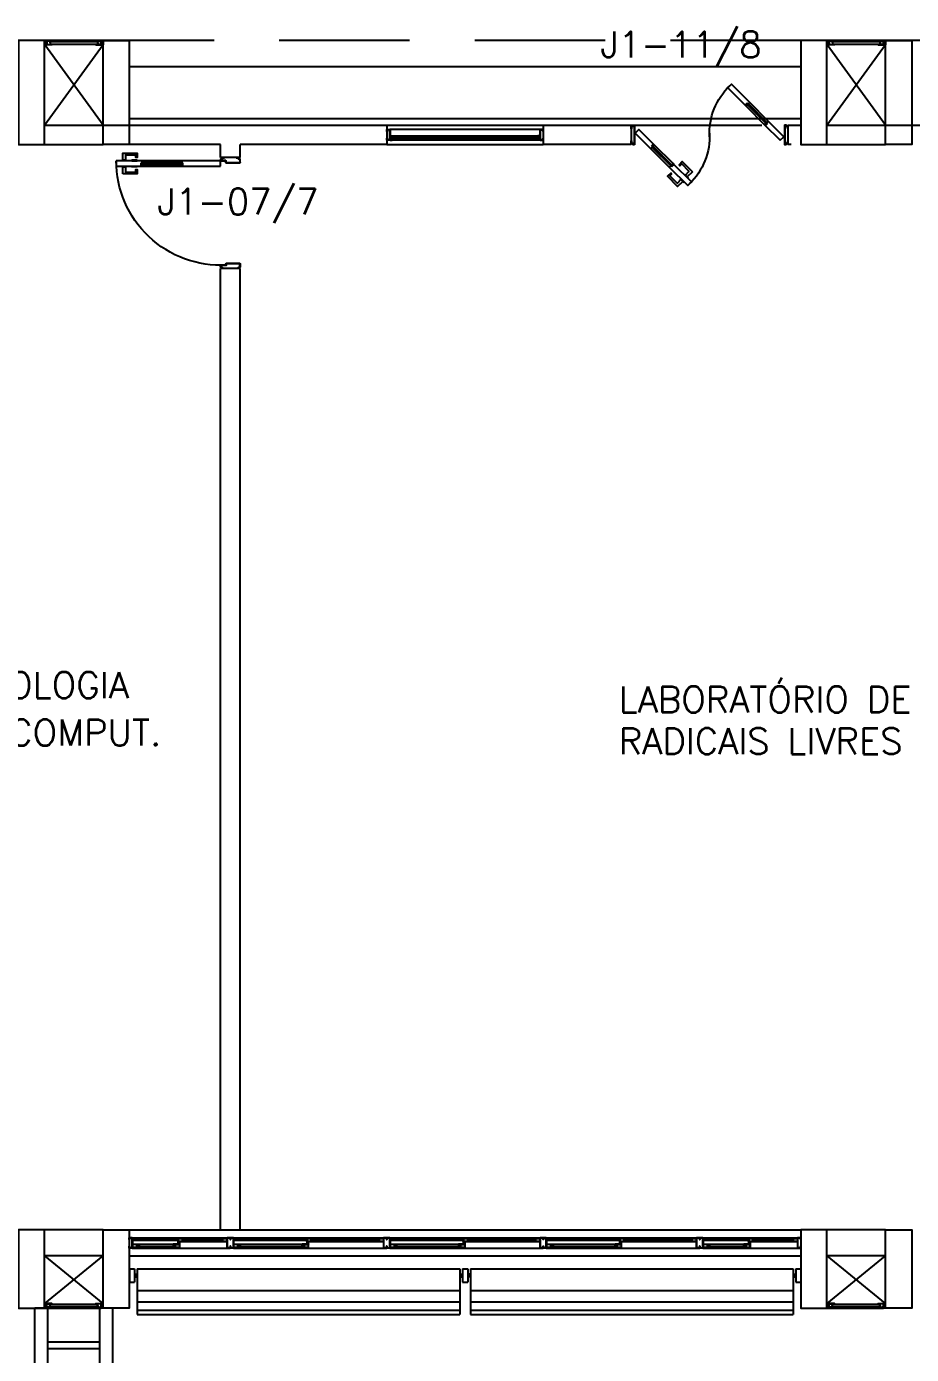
# Model space of a CAD drawing. Header units: millimetres. Extents: x 1887 to 2405, y 1100 to 1335.
# Drawn here: x 2069.62 to 2076.41, y 1254.64 to 1264.83 of the extents above; entities that cross this region are included whole.
import ezdxf

# ---------------------------------------------------------------- set-up
doc = ezdxf.new("R2010")
doc.units = ezdxf.units.MM
doc.linetypes.add('HIDDEN', pattern=[0.375, 0.25, -0.125])
for name, color, linetype in [('AR-ALV', 2, 'Continuous'), ('AR-BRISES', 1, 'Continuous'), ('AR-ESQ', 1, 'Continuous'), ('AR-ESTC', 3, 'Continuous'), ('AR-PEITORIL', 1, 'Continuous'), ('AR-PERGOLAPROJ', 1, 'HIDDEN'), ('AR-PISO', 1, 'Continuous'), ('AR-PORTA', 1, 'Continuous'), ('AR-SHAFT', 1, 'Continuous'), ('BR-LINHAS', 1, 'Continuous'), ('BR-MONTANTE', 242, 'Continuous'), ('BR-PAINEL', 1, 'Continuous'), ('BR-SUPORTE', 1, 'Continuous'), ('DT-ESQ-BAGUETE-C', 2, 'Continuous'), ('DT-ESQ-BAGUETE-V', 1, 'Continuous'), ('DT-ESQ-CHAPA DOBRADA-V', 1, 'Continuous'), ('DT-ESQ-MARCO-V', 1, 'Continuous'), ('DT-ESQ-PERFIL CADEIRA-C', 2, 'Continuous'), ('DT-ESQ-PERFIL CADEIRA-V', 1, 'Continuous'), ('DT-ESQ-PERFIL U SIMPLES-C', 2, 'Continuous'), ('DT-ESQ-PERFIL U-C', 2, 'Continuous'), ('DT-ESQ-PERFIL U-V', 1, 'Continuous'), ('DT-ESQ-VENEZIANA-C', 2, 'Continuous'), ('DT-ESQ-VENEZIANA-V', 2, 'Continuous'), ('DT-ESQ-VIDRO-C', 2, 'Continuous'), ('ENDEREÇO', 2, 'Continuous'), ('insercao', 4, 'Continuous'), ('maçaneta', 1, 'Continuous'), ('mov', 1, 'Continuous'), ('PM-PERFIL U-C', 2, 'Continuous'), ('PM-VIDRO', 1, 'Continuous'), ('pm1', 2, 'Continuous'), ('pm2', 2, 'Continuous'), ('TEXTO', 2, 'Continuous')]:
    doc.layers.add(name, color=color, linetype=linetype)
doc.styles.add('UNB-100', font='simplex.shx', dxfattribs={"height": 0.2})
doc.styles.add('UNB1-100', font='simplex.shx', dxfattribs={"height": 0.2})

# ---------------------------------------------------------------- blocks, each defined once
blk = doc.blocks.new('DET-GS-COBERTURA')
at = {"layer": 'AR-PISO', "linetype": 'Continuous'}
for p, q in [((210.868, -516.358), (210.868, -512.989)), ((211.468, -512.989), (210.868, -512.989)), ((210.968, -516.358), (210.968, -512.989)), ((211.368, -516.358), (211.368, -512.989)), ((211.468, -516.358), (211.468, -512.989)), ((210.968, -513.248), (211.368, -513.248)), ((210.968, -513.298), (211.368, -513.298))]:
    blk.add_line(p, q, dxfattribs=at)
blk = doc.blocks.new('EF40-P')
at = {"layer": 'DT-ESQ-BAGUETE-C', "color": 2, "ltscale": 0.1}
for points in [[(0.422, -0.08), (0.409, -0.08), (0.409, -0.079), (0.422, -0.079, 0.414214), (0.422, -0.078), (0.422, -0.067, 0.414214), (0.422, -0.067), (0.409, -0.067), (0.409, -0.065), (0.422, -0.065, -0.414214), (0.424, -0.067), (0.424, -0.079, -0.414214)], [(0.702, -0.08), (0.715, -0.08), (0.715, -0.079), (0.702, -0.079, -0.414214), (0.702, -0.078), (0.702, -0.067, -0.414214), (0.702, -0.067), (0.715, -0.067), (0.715, -0.065), (0.702, -0.065, 0.414214), (0.7, -0.067), (0.7, -0.079, 0.414214)], [(1.41, -0.08), (1.396, -0.08), (1.396, -0.079), (1.409, -0.079, 0.414214), (1.41, -0.078), (1.41, -0.067, 0.414214), (1.409, -0.067), (1.396, -0.067), (1.396, -0.065), (1.41, -0.065, -0.414214), (1.411, -0.067), (1.411, -0.079, -0.414214)], [(1.901, -0.08), (1.915, -0.08), (1.915, -0.079), (1.902, -0.079, -0.414214), (1.901, -0.078), (1.901, -0.067, -0.414214), (1.902, -0.067), (1.915, -0.067), (1.915, -0.065), (1.901, -0.065, 0.414214), (1.9, -0.067), (1.9, -0.079, 0.414214)], [(2.61, -0.08), (2.596, -0.08), (2.596, -0.079), (2.609, -0.079, 0.414214), (2.61, -0.078), (2.61, -0.067, 0.414214), (2.609, -0.067), (2.596, -0.067), (2.596, -0.065), (2.61, -0.065, -0.414214), (2.611, -0.067), (2.611, -0.079, -0.414214)], [(3.101, -0.08), (3.115, -0.08), (3.115, -0.079), (3.102, -0.079, -0.414214), (3.101, -0.078), (3.101, -0.067, -0.414214), (3.102, -0.067), (3.115, -0.067), (3.115, -0.065), (3.101, -0.065, 0.414214), (3.1, -0.067), (3.1, -0.079, 0.414214)], [(3.81, -0.08), (3.796, -0.08), (3.796, -0.079), (3.809, -0.079, 0.414214), (3.81, -0.078), (3.81, -0.067, 0.414214), (3.809, -0.067), (3.796, -0.067), (3.796, -0.065), (3.81, -0.065, -0.414214), (3.811, -0.067), (3.811, -0.079, -0.414214)], [(4.301, -0.08), (4.315, -0.08), (4.315, -0.079), (4.302, -0.079, -0.414214), (4.301, -0.078), (4.301, -0.067, -0.414214), (4.302, -0.067), (4.315, -0.067), (4.315, -0.065), (4.301, -0.065, 0.414214), (4.3, -0.067), (4.3, -0.079, 0.414214)], [(4.797, -0.08), (4.784, -0.08), (4.784, -0.079), (4.797, -0.079, 0.414214), (4.797, -0.078), (4.797, -0.067, 0.414214), (4.797, -0.067), (4.784, -0.067), (4.784, -0.065), (4.797, -0.065, -0.414214), (4.799, -0.067), (4.799, -0.079, -0.414214)], [(5.076, -0.08), (5.09, -0.08), (5.09, -0.079), (5.077, -0.079, -0.414214), (5.076, -0.078), (5.076, -0.067, -0.414214), (5.077, -0.067), (5.09, -0.067), (5.09, -0.065), (5.076, -0.065, 0.414214), (5.075, -0.067), (5.075, -0.079, 0.414214)], [(0.073, -0.125), (0.06, -0.125), (0.06, -0.124), (0.073, -0.124, 0.414214), (0.073, -0.123), (0.073, -0.112, 0.414214), (0.073, -0.112), (0.06, -0.112), (0.06, -0.11), (0.073, -0.11, -0.414214), (0.075, -0.112), (0.075, -0.124, -0.414214)], [(0.339, -0.125), (0.352, -0.125), (0.352, -0.124), (0.34, -0.124, -0.414214), (0.339, -0.123), (0.339, -0.112, -0.414214), (0.34, -0.112), (0.352, -0.112), (0.352, -0.11), (0.339, -0.11, 0.414214), (0.337, -0.112), (0.337, -0.124, 0.414214)], [(0.848, -0.125), (0.835, -0.125), (0.835, -0.124), (0.848, -0.124, 0.414214), (0.848, -0.123), (0.848, -0.112, 0.414214), (0.848, -0.112), (0.835, -0.112), (0.835, -0.11), (0.848, -0.11, -0.414214), (0.85, -0.112), (0.85, -0.124, -0.414214)], [(1.326, -0.125), (1.34, -0.125), (1.34, -0.124), (1.327, -0.124, -0.414214), (1.326, -0.123), (1.326, -0.112, -0.414214), (1.327, -0.112), (1.34, -0.112), (1.34, -0.11), (1.326, -0.11, 0.414214), (1.325, -0.112), (1.325, -0.124, 0.414214)], [(2.048, -0.125), (2.035, -0.125), (2.035, -0.124), (2.048, -0.124, 0.414214), (2.048, -0.123), (2.048, -0.112, 0.414214), (2.048, -0.112), (2.035, -0.112), (2.035, -0.11), (2.048, -0.11, -0.414214), (2.05, -0.112), (2.05, -0.124, -0.414214)], [(2.526, -0.125), (2.54, -0.125), (2.54, -0.124), (2.527, -0.124, -0.414214), (2.526, -0.123), (2.526, -0.112, -0.414214), (2.527, -0.112), (2.54, -0.112), (2.54, -0.11), (2.526, -0.11, 0.414214), (2.525, -0.112), (2.525, -0.124, 0.414214)], [(3.248, -0.125), (3.235, -0.125), (3.235, -0.124), (3.248, -0.124, 0.414214), (3.248, -0.123), (3.248, -0.112, 0.414214), (3.248, -0.112), (3.235, -0.112), (3.235, -0.11), (3.248, -0.11, -0.414214), (3.25, -0.112), (3.25, -0.124, -0.414214)], [(3.726, -0.125), (3.74, -0.125), (3.74, -0.124), (3.727, -0.124, -0.414214), (3.726, -0.123), (3.726, -0.112, -0.414214), (3.727, -0.112), (3.74, -0.112), (3.74, -0.11), (3.726, -0.11, 0.414214), (3.725, -0.112), (3.725, -0.124, 0.414214)], [(4.448, -0.125), (4.435, -0.125), (4.435, -0.124), (4.448, -0.124, 0.414214), (4.448, -0.123), (4.448, -0.112, 0.414214), (4.448, -0.112), (4.435, -0.112), (4.435, -0.11), (4.448, -0.11, -0.414214), (4.45, -0.112), (4.45, -0.124, -0.414214)], [(4.714, -0.125), (4.727, -0.125), (4.727, -0.124), (4.714, -0.124, -0.414214), (4.714, -0.123), (4.714, -0.112, -0.414214), (4.714, -0.112), (4.727, -0.112), (4.727, -0.11), (4.714, -0.11, 0.414214), (4.712, -0.112), (4.712, -0.124, 0.414214)]]:
    blk.add_lwpolyline(points, format="xyb", close=True, dxfattribs=at)
at = {"layer": 'DT-ESQ-BAGUETE-V', "ltscale": 0.1}
for p, q in [((0.422, -0.065), (0.702, -0.065)), ((1.41, -0.065), (1.901, -0.065)), ((2.61, -0.065), (3.101, -0.065)), ((3.81, -0.065), (4.301, -0.065)), ((4.797, -0.065), (5.076, -0.065))]:
    blk.add_line(p, q, dxfattribs=at)
at = {"layer": 'DT-ESQ-BAGUETE-V', "color": 1, "ltscale": 0.1}
for p, q in [((0.073, -0.11), (0.339, -0.11)), ((0.848, -0.11), (1.326, -0.11)), ((2.048, -0.11), (2.526, -0.11)), ((3.248, -0.11), (3.726, -0.11)), ((4.448, -0.11), (4.714, -0.11))]:
    blk.add_line(p, q, dxfattribs=at)
at = {"layer": 'DT-ESQ-CHAPA DOBRADA-V', "ltscale": 0.1}
for p, q in [((0.025, -0.077), (0.374, -0.077)), ((0.025, -0.08), (0.374, -0.08)), ((0.8, -0.077), (1.361, -0.077)), ((0.8, -0.08), (1.361, -0.08)), ((4.4, -0.077), (4.749, -0.077)), ((4.4, -0.08), (4.749, -0.08))]:
    blk.add_line(p, q, dxfattribs=at)
at = {"layer": 'DT-ESQ-CHAPA DOBRADA-V', "color": 1, "ltscale": 0.1}
for p, q in [((2, -0.077), (2.561, -0.077)), ((2, -0.08), (2.561, -0.08)), ((3.2, -0.077), (3.761, -0.077)), ((3.2, -0.08), (3.761, -0.08))]:
    blk.add_line(p, q, dxfattribs=at)
at = {"layer": 'DT-ESQ-PERFIL CADEIRA-C', "color": 2, "ltscale": 0.1}
for p, q in [((0.376, -0.088), (0.422, -0.088)), ((0.75, -0.088), (0.702, -0.088)), ((1.363, -0.088), (1.41, -0.088)), ((1.95, -0.088), (1.901, -0.088)), ((2.563, -0.088), (2.61, -0.088)), ((3.15, -0.088), (3.101, -0.088)), ((3.763, -0.088), (3.81, -0.088)), ((4.35, -0.088), (4.301, -0.088)), ((4.751, -0.088), (4.797, -0.088)), ((5.125, -0.088), (5.076, -0.088)), ((0.025, -0.134), (0.073, -0.134)), ((0.385, -0.134), (0.339, -0.134)), ((0.8, -0.134), (0.848, -0.134)), ((1.373, -0.134), (1.326, -0.134)), ((2, -0.134), (2.048, -0.134)), ((2.573, -0.134), (2.526, -0.134)), ((3.2, -0.134), (3.248, -0.134)), ((3.773, -0.134), (3.726, -0.134)), ((4.76, -0.134), (4.714, -0.134))]:
    blk.add_line(p, q, dxfattribs=at)
at = {"layer": 'DT-ESQ-PERFIL CADEIRA-C', "ltscale": 0.1}
blk.add_line((4.4, -0.134), (4.448, -0.134), dxfattribs=at)
at = {"layer": 'DT-ESQ-PERFIL CADEIRA-C', "color": 2, "ltscale": 0.1}
for points in [[(0.422, -0.087, -1), (0.422, -0.09), (0.376, -0.09, -0.414214), (0.374, -0.088), (0.374, -0.067, -0.414214), (0.376, -0.065), (0.407, -0.065, -0.414214), (0.409, -0.067), (0.409, -0.087)], [(0.409, -0.088, -0.198913), (0.408, -0.088, -0.198913), (0.407, -0.087), (0.407, -0.067, 0.414214), (0.407, -0.067), (0.376, -0.067, 0.414214), (0.375, -0.067), (0.375, -0.088, 0.414214), (0.376, -0.088)], [(0.702, -0.09), (0.75, -0.09), (0.75, -0.088), (0.715, -0.088, 0.198912), (0.716, -0.088, 0.198913), (0.716, -0.087), (0.716, -0.067, -0.414214), (0.717, -0.067), (0.75, -0.067), (0.75, -0.065), (0.716, -0.065, 0.414214), (0.715, -0.067), (0.715, -0.079), (0.715, -0.08), (0.715, -0.087), (0.702, -0.087, 1)], [(1.41, -0.087, -1), (1.41, -0.09), (1.363, -0.09, -0.414214), (1.361, -0.088), (1.361, -0.067, -0.414214), (1.363, -0.065), (1.395, -0.065, -0.414214), (1.396, -0.067), (1.396, -0.087)], [(1.396, -0.088, -0.198913), (1.395, -0.088, -0.198913), (1.395, -0.087), (1.395, -0.067, 0.414214), (1.394, -0.067), (1.363, -0.067, 0.414214), (1.363, -0.067), (1.363, -0.088, 0.414214), (1.363, -0.088)], [(1.901, -0.09), (1.95, -0.09), (1.95, -0.088), (1.915, -0.088, 0.198912), (1.916, -0.088, 0.198913), (1.916, -0.087), (1.916, -0.067, -0.414214), (1.917, -0.067), (1.95, -0.067), (1.95, -0.065), (1.916, -0.065, 0.414214), (1.915, -0.067), (1.915, -0.079), (1.915, -0.08), (1.915, -0.087), (1.901, -0.087, 1)], [(2.61, -0.087, -1), (2.61, -0.09), (2.563, -0.09, -0.414214), (2.561, -0.088), (2.561, -0.067, -0.414214), (2.563, -0.065), (2.595, -0.065, -0.414214), (2.596, -0.067), (2.596, -0.087)], [(2.596, -0.088, -0.198913), (2.595, -0.088, -0.198913), (2.595, -0.087), (2.595, -0.067, 0.414214), (2.594, -0.067), (2.563, -0.067, 0.414214), (2.563, -0.067), (2.563, -0.088, 0.414214), (2.563, -0.088)], [(3.101, -0.09), (3.15, -0.09), (3.15, -0.088), (3.115, -0.088, 0.198912), (3.116, -0.088, 0.198913), (3.116, -0.087), (3.116, -0.067, -0.414214), (3.117, -0.067), (3.15, -0.067), (3.15, -0.065), (3.116, -0.065, 0.414214), (3.115, -0.067), (3.115, -0.079), (3.115, -0.08), (3.115, -0.087), (3.101, -0.087, 1)], [(3.81, -0.087, -1), (3.81, -0.09), (3.763, -0.09, -0.414214), (3.761, -0.088), (3.761, -0.067, -0.414214), (3.763, -0.065), (3.795, -0.065, -0.414214), (3.796, -0.067), (3.796, -0.087)], [(3.796, -0.088, -0.198913), (3.795, -0.088, -0.198913), (3.795, -0.087), (3.795, -0.067, 0.414214), (3.794, -0.067), (3.763, -0.067, 0.414214), (3.763, -0.067), (3.763, -0.088, 0.414214), (3.763, -0.088)], [(4.301, -0.09), (4.35, -0.09), (4.35, -0.088), (4.315, -0.088, 0.198912), (4.316, -0.088, 0.198913), (4.316, -0.087), (4.316, -0.067, -0.414214), (4.317, -0.067), (4.35, -0.067), (4.35, -0.065), (4.316, -0.065, 0.414214), (4.315, -0.067), (4.315, -0.079), (4.315, -0.08), (4.315, -0.087), (4.301, -0.087, 1)], [(4.797, -0.087, -1), (4.797, -0.09), (4.751, -0.09, -0.414214), (4.749, -0.088), (4.749, -0.067, -0.414214), (4.751, -0.065), (4.782, -0.065, -0.414214), (4.784, -0.067), (4.784, -0.087)], [(4.784, -0.088, -0.198913), (4.783, -0.088, -0.198913), (4.782, -0.087), (4.782, -0.067, 0.414214), (4.782, -0.067), (4.751, -0.067, 0.414214), (4.75, -0.067), (4.75, -0.088, 0.414214), (4.751, -0.088)], [(5.076, -0.09), (5.125, -0.09), (5.125, -0.088), (5.09, -0.088, 0.198912), (5.091, -0.088, 0.198913), (5.091, -0.087), (5.091, -0.067, -0.414214), (5.092, -0.067), (5.125, -0.067), (5.125, -0.065), (5.091, -0.065, 0.414214), (5.09, -0.067), (5.09, -0.079), (5.09, -0.08), (5.09, -0.087), (5.076, -0.087, 1)], [(0.073, -0.135), (0.025, -0.135), (0.025, -0.134), (0.06, -0.134, -0.198912), (0.059, -0.133, -0.198913), (0.058, -0.132), (0.058, -0.112, 0.414214), (0.058, -0.112), (0.025, -0.112), (0.025, -0.11), (0.058, -0.11, -0.414214), (0.06, -0.112), (0.06, -0.124), (0.06, -0.125), (0.06, -0.132), (0.073, -0.132, -1)], [(0.339, -0.132, 1), (0.339, -0.135), (0.385, -0.135, 0.414214), (0.387, -0.133), (0.387, -0.112, 0.414214), (0.385, -0.11), (0.354, -0.11, 0.414214), (0.352, -0.112), (0.352, -0.132)], [(0.352, -0.134, 0.198913), (0.354, -0.133, 0.198913), (0.354, -0.132), (0.354, -0.112, -0.414214), (0.354, -0.112), (0.385, -0.112, -0.414214), (0.386, -0.112), (0.386, -0.133, -0.414214), (0.385, -0.134)], [(0.848, -0.135), (0.8, -0.135), (0.8, -0.134), (0.835, -0.134, -0.198912), (0.834, -0.133, -0.198913), (0.833, -0.132), (0.833, -0.112, 0.414214), (0.833, -0.112), (0.8, -0.112), (0.8, -0.11), (0.833, -0.11, -0.414214), (0.835, -0.112), (0.835, -0.124), (0.835, -0.125), (0.835, -0.132), (0.848, -0.132, -1)], [(1.326, -0.132, 1), (1.326, -0.135), (1.373, -0.135, 0.414214), (1.375, -0.133), (1.375, -0.112, 0.414214), (1.373, -0.11), (1.341, -0.11, 0.414214), (1.34, -0.112), (1.34, -0.132)], [(1.34, -0.134, 0.198913), (1.341, -0.133, 0.198913), (1.341, -0.132), (1.341, -0.112, -0.414214), (1.342, -0.112), (1.373, -0.112, -0.414214), (1.373, -0.112), (1.373, -0.133, -0.414214), (1.373, -0.134)], [(2.048, -0.135), (2, -0.135), (2, -0.134), (2.035, -0.134, -0.198912), (2.034, -0.133, -0.198913), (2.033, -0.132), (2.033, -0.112, 0.414214), (2.033, -0.112), (2, -0.112), (2, -0.11), (2.033, -0.11, -0.414214), (2.035, -0.112), (2.035, -0.124), (2.035, -0.125), (2.035, -0.132), (2.048, -0.132, -1)], [(2.526, -0.132, 1), (2.526, -0.135), (2.573, -0.135, 0.414214), (2.575, -0.133), (2.575, -0.112, 0.414214), (2.573, -0.11), (2.541, -0.11, 0.414214), (2.54, -0.112), (2.54, -0.132)], [(2.54, -0.134, 0.198913), (2.541, -0.133, 0.198913), (2.541, -0.132), (2.541, -0.112, -0.414214), (2.542, -0.112), (2.573, -0.112, -0.414214), (2.573, -0.112), (2.573, -0.133, -0.414214), (2.573, -0.134)], [(3.248, -0.135), (3.2, -0.135), (3.2, -0.134), (3.235, -0.134, -0.198912), (3.234, -0.133, -0.198913), (3.233, -0.132), (3.233, -0.112, 0.414214), (3.233, -0.112), (3.2, -0.112), (3.2, -0.11), (3.233, -0.11, -0.414214), (3.235, -0.112), (3.235, -0.124), (3.235, -0.125), (3.235, -0.132), (3.248, -0.132, -1)], [(3.726, -0.132, 1), (3.726, -0.135), (3.773, -0.135, 0.414214), (3.775, -0.133), (3.775, -0.112, 0.414214), (3.773, -0.11), (3.741, -0.11, 0.414214), (3.74, -0.112), (3.74, -0.132)], [(3.74, -0.134, 0.198913), (3.741, -0.133, 0.198913), (3.741, -0.132), (3.741, -0.112, -0.414214), (3.742, -0.112), (3.773, -0.112, -0.414214), (3.773, -0.112), (3.773, -0.133, -0.414214), (3.773, -0.134)], [(4.448, -0.135), (4.4, -0.135), (4.4, -0.134), (4.435, -0.134, -0.198912), (4.434, -0.133, -0.198913), (4.433, -0.132), (4.433, -0.112, 0.414214), (4.433, -0.112), (4.4, -0.112), (4.4, -0.11), (4.433, -0.11, -0.414214), (4.435, -0.112), (4.435, -0.124), (4.435, -0.125), (4.435, -0.132), (4.448, -0.132, -1)], [(4.714, -0.132, 1), (4.714, -0.135), (4.76, -0.135, 0.414214), (4.762, -0.133), (4.762, -0.112, 0.414214), (4.76, -0.11), (4.729, -0.11, 0.414214), (4.727, -0.112), (4.727, -0.132)], [(4.727, -0.134, 0.198913), (4.729, -0.133, 0.198913), (4.729, -0.132), (4.729, -0.112, -0.414214), (4.729, -0.112), (4.76, -0.112, -0.414214), (4.761, -0.112), (4.761, -0.133, -0.414214), (4.76, -0.134)]]:
    blk.add_lwpolyline(points, format="xyb", close=True, dxfattribs=at)
at = {"layer": 'DT-ESQ-PERFIL CADEIRA-V', "ltscale": 0.1}
for p, q in [((0.407, -0.09), (0.702, -0.09)), ((1.395, -0.09), (1.901, -0.09))]:
    blk.add_line(p, q, dxfattribs=at)
at = {"layer": 'DT-ESQ-PERFIL CADEIRA-V', "color": 1, "ltscale": 0.1}
for p, q in [((2.595, -0.09), (3.101, -0.09)), ((3.795, -0.09), (4.301, -0.09)), ((4.782, -0.09), (5.076, -0.09)), ((0.073, -0.135), (0.339, -0.135)), ((0.848, -0.135), (1.326, -0.135)), ((2.048, -0.135), (2.526, -0.135)), ((4.448, -0.135), (4.714, -0.135))]:
    blk.add_line(p, q, dxfattribs=at)
at = {"layer": 'DT-ESQ-PERFIL CADEIRA-V', "color": 2, "ltscale": 0.1}
blk.add_line((3.248, -0.135), (3.726, -0.135), dxfattribs=at)
at = {"layer": 'DT-ESQ-PERFIL U SIMPLES-C', "color": 2, "ltscale": 0.1}
for points in [[(0.376, -0.102), (0.384, -0.102), (0.384, -0.1), (0.376, -0.1, -0.414214), (0.375, -0.1), (0.375, -0.092, -0.414214), (0.376, -0.091), (0.384, -0.091), (0.384, -0.09), (0.376, -0.09, 0.414214), (0.374, -0.092), (0.374, -0.1, 0.414214)], [(0.385, -0.098), (0.378, -0.098), (0.378, -0.1), (0.385, -0.1, -0.414214), (0.386, -0.1), (0.386, -0.108, -0.414214), (0.385, -0.109), (0.378, -0.109), (0.378, -0.11), (0.385, -0.11, 0.414214), (0.387, -0.108), (0.387, -0.1, 0.414214)], [(1.363, -0.102), (1.371, -0.102), (1.371, -0.1), (1.363, -0.1, -0.414214), (1.363, -0.1), (1.363, -0.092, -0.414214), (1.363, -0.091), (1.371, -0.091), (1.371, -0.09), (1.363, -0.09, 0.414214), (1.361, -0.092), (1.361, -0.1, 0.414214)], [(1.373, -0.098), (1.365, -0.098), (1.365, -0.1), (1.373, -0.1, -0.414214), (1.373, -0.1), (1.373, -0.108, -0.414214), (1.373, -0.109), (1.365, -0.109), (1.365, -0.11), (1.373, -0.11, 0.414214), (1.375, -0.108), (1.375, -0.1, 0.414214)], [(2.563, -0.102), (2.571, -0.102), (2.571, -0.1), (2.563, -0.1, -0.414214), (2.563, -0.1), (2.563, -0.092, -0.414214), (2.563, -0.091), (2.571, -0.091), (2.571, -0.09), (2.563, -0.09, 0.414214), (2.561, -0.092), (2.561, -0.1, 0.414214)], [(2.573, -0.098), (2.565, -0.098), (2.565, -0.1), (2.573, -0.1, -0.414214), (2.573, -0.1), (2.573, -0.108, -0.414214), (2.573, -0.109), (2.565, -0.109), (2.565, -0.11), (2.573, -0.11, 0.414214), (2.575, -0.108), (2.575, -0.1, 0.414214)], [(3.763, -0.102), (3.771, -0.102), (3.771, -0.1), (3.763, -0.1, -0.414214), (3.763, -0.1), (3.763, -0.092, -0.414214), (3.763, -0.091), (3.771, -0.091), (3.771, -0.09), (3.763, -0.09, 0.414214), (3.761, -0.092), (3.761, -0.1, 0.414214)], [(3.773, -0.098), (3.765, -0.098), (3.765, -0.1), (3.773, -0.1, -0.414214), (3.773, -0.1), (3.773, -0.108, -0.414214), (3.773, -0.109), (3.765, -0.109), (3.765, -0.11), (3.773, -0.11, 0.414214), (3.775, -0.108), (3.775, -0.1, 0.414214)], [(4.751, -0.102), (4.759, -0.102), (4.759, -0.1), (4.751, -0.1, -0.414214), (4.75, -0.1), (4.75, -0.092, -0.414214), (4.751, -0.091), (4.759, -0.091), (4.759, -0.09), (4.751, -0.09, 0.414214), (4.749, -0.092), (4.749, -0.1, 0.414214)], [(4.76, -0.098), (4.752, -0.098), (4.752, -0.1), (4.76, -0.1, -0.414214), (4.761, -0.1), (4.761, -0.108, -0.414214), (4.76, -0.109), (4.752, -0.109), (4.752, -0.11), (4.76, -0.11, 0.414214), (4.762, -0.108), (4.762, -0.1, 0.414214)]]:
    blk.add_lwpolyline(points, format="xyb", close=True, dxfattribs=at)
at = {"layer": 'DT-ESQ-PERFIL U-C', "color": 2, "ltscale": 0.1}
for points in [[(0, -0.062, -0.414214), (0.001, -0.06), (0.023, -0.06, -0.414214), (0.025, -0.062), (0.025, -0.139, -0.414214), (0.023, -0.14), (0.001, -0.14, -0.414214), (0, -0.139), (0, -0.125), (0.001, -0.125), (0.001, -0.138, 0.414214), (0.002, -0.139), (0.023, -0.139, 0.414214), (0.023, -0.138), (0.023, -0.062, 0.414214), (0.023, -0.062), (0.002, -0.062, 0.414214), (0.001, -0.062), (0.001, -0.075), (0, -0.075)], [(0.775, -0.062, 0.414214), (0.773, -0.06), (0.751, -0.06, 0.414214), (0.75, -0.062), (0.75, -0.139, 0.414214), (0.751, -0.14), (0.773, -0.14, 0.414214), (0.775, -0.139), (0.775, -0.125), (0.773, -0.125), (0.773, -0.138, -0.414214), (0.773, -0.139), (0.752, -0.139, -0.414214), (0.751, -0.138), (0.751, -0.062, -0.414214), (0.752, -0.062), (0.773, -0.062, -0.414214), (0.773, -0.062), (0.773, -0.075), (0.775, -0.075)], [(0.775, -0.062, -0.414214), (0.776, -0.06), (0.798, -0.06, -0.414214), (0.8, -0.062), (0.8, -0.139, -0.414214), (0.798, -0.14), (0.776, -0.14, -0.414214), (0.775, -0.139), (0.775, -0.125), (0.776, -0.125), (0.776, -0.138, 0.414214), (0.777, -0.139), (0.798, -0.139, 0.414214), (0.798, -0.138), (0.798, -0.062, 0.414214), (0.798, -0.062), (0.777, -0.062, 0.414214), (0.776, -0.062), (0.776, -0.075), (0.775, -0.075)], [(1.975, -0.062, 0.414214), (1.973, -0.06), (1.951, -0.06, 0.414214), (1.95, -0.062), (1.95, -0.139, 0.414214), (1.951, -0.14), (1.973, -0.14, 0.414214), (1.975, -0.139), (1.975, -0.125), (1.973, -0.125), (1.973, -0.138, -0.414214), (1.973, -0.139), (1.952, -0.139, -0.414214), (1.951, -0.138), (1.951, -0.062, -0.414214), (1.952, -0.062), (1.973, -0.062, -0.414214), (1.973, -0.062), (1.973, -0.075), (1.975, -0.075)], [(1.975, -0.062, -0.414214), (1.976, -0.06), (1.998, -0.06, -0.414214), (2, -0.062), (2, -0.139, -0.414214), (1.998, -0.14), (1.976, -0.14, -0.414214), (1.975, -0.139), (1.975, -0.125), (1.976, -0.125), (1.976, -0.138, 0.414214), (1.977, -0.139), (1.998, -0.139, 0.414214), (1.998, -0.138), (1.998, -0.062, 0.414214), (1.998, -0.062), (1.977, -0.062, 0.414214), (1.976, -0.062), (1.976, -0.075), (1.975, -0.075)], [(3.175, -0.062, 0.414214), (3.173, -0.06), (3.151, -0.06, 0.414214), (3.15, -0.062), (3.15, -0.139, 0.414214), (3.151, -0.14), (3.173, -0.14, 0.414214), (3.175, -0.139), (3.175, -0.125), (3.173, -0.125), (3.173, -0.138, -0.414214), (3.173, -0.139), (3.152, -0.139, -0.414214), (3.151, -0.138), (3.151, -0.062, -0.414214), (3.152, -0.062), (3.173, -0.062, -0.414214), (3.173, -0.062), (3.173, -0.075), (3.175, -0.075)], [(3.175, -0.062, -0.414214), (3.176, -0.06), (3.198, -0.06, -0.414214), (3.2, -0.062), (3.2, -0.139, -0.414214), (3.198, -0.14), (3.176, -0.14, -0.414214), (3.175, -0.139), (3.175, -0.125), (3.176, -0.125), (3.176, -0.138, 0.414214), (3.177, -0.139), (3.198, -0.139, 0.414214), (3.198, -0.138), (3.198, -0.062, 0.414214), (3.198, -0.062), (3.177, -0.062, 0.414214), (3.176, -0.062), (3.176, -0.075), (3.175, -0.075)], [(4.375, -0.062, 0.414214), (4.373, -0.06), (4.351, -0.06, 0.414214), (4.35, -0.062), (4.35, -0.139, 0.414214), (4.351, -0.14), (4.373, -0.14, 0.414214), (4.375, -0.139), (4.375, -0.125), (4.373, -0.125), (4.373, -0.138, -0.414214), (4.373, -0.139), (4.352, -0.139, -0.414214), (4.351, -0.138), (4.351, -0.062, -0.414214), (4.352, -0.062), (4.373, -0.062, -0.414214), (4.373, -0.062), (4.373, -0.075), (4.375, -0.075)], [(4.375, -0.062, -0.414214), (4.376, -0.06), (4.398, -0.06, -0.414214), (4.4, -0.062), (4.4, -0.139, -0.414214), (4.398, -0.14), (4.376, -0.14, -0.414214), (4.375, -0.139), (4.375, -0.125), (4.376, -0.125), (4.376, -0.138, 0.414214), (4.377, -0.139), (4.398, -0.139, 0.414214), (4.398, -0.138), (4.398, -0.062, 0.414214), (4.398, -0.062), (4.377, -0.062, 0.414214), (4.376, -0.062), (4.376, -0.075), (4.375, -0.075)], [(5.15, -0.062, 0.414214), (5.148, -0.06), (5.126, -0.06, 0.414214), (5.125, -0.062), (5.125, -0.139, 0.414214), (5.126, -0.14), (5.148, -0.14, 0.414214), (5.15, -0.139), (5.15, -0.125), (5.148, -0.125), (5.148, -0.138, -0.414214), (5.148, -0.139), (5.127, -0.139, -0.414214), (5.126, -0.138), (5.126, -0.062, -0.414214), (5.127, -0.062), (5.148, -0.062, -0.414214), (5.148, -0.062), (5.148, -0.075), (5.15, -0.075)]]:
    blk.add_lwpolyline(points, format="xyb", close=True, dxfattribs=at)
at = {"layer": 'DT-ESQ-PERFIL U-V', "color": 1, "ltscale": 0.1}
for p, q in [((0.023, -0.06), (0.751, -0.06)), ((0.798, -0.06), (1.951, -0.06)), ((1.998, -0.06), (3.151, -0.06)), ((4.398, -0.06), (5.126, -0.06)), ((0.023, -0.14), (0.751, -0.14)), ((0.798, -0.14), (1.951, -0.14)), ((1.998, -0.14), (3.151, -0.14)), ((4.398, -0.14), (5.126, -0.14))]:
    blk.add_line(p, q, dxfattribs=at)
at = {"layer": 'DT-ESQ-PERFIL U-V', "ltscale": 0.1}
for p, q in [((3.198, -0.06), (4.351, -0.06)), ((3.198, -0.14), (4.351, -0.14))]:
    blk.add_line(p, q, dxfattribs=at)
at = {"layer": 'DT-ESQ-VIDRO-C', "ltscale": 0.1}
for points in [[(0.713, -0.085), (0.713, -0.082), (0.411, -0.082), (0.411, -0.085)], [(1.912, -0.085), (1.912, -0.082), (1.399, -0.082), (1.399, -0.085)], [(3.112, -0.085), (3.112, -0.082), (2.599, -0.082), (2.599, -0.085)], [(4.312, -0.085), (4.312, -0.082), (3.799, -0.082), (3.799, -0.085)], [(5.087, -0.085), (5.087, -0.082), (4.786, -0.082), (4.786, -0.085)], [(0.063, -0.13), (0.063, -0.127), (0.349, -0.127), (0.349, -0.13)], [(0.838, -0.13), (0.838, -0.127), (1.337, -0.127), (1.337, -0.13)], [(2.038, -0.13), (2.038, -0.127), (2.537, -0.127), (2.537, -0.13)], [(3.238, -0.13), (3.238, -0.127), (3.737, -0.127), (3.737, -0.13)], [(4.438, -0.13), (4.438, -0.127), (4.724, -0.127), (4.724, -0.13)]]:
    blk.add_lwpolyline(points, close=True, dxfattribs=at)
blk = doc.blocks.new('EF01-P')
at = {"layer": 'DT-ESQ-BAGUETE-C', "ltscale": 0.1}
for points in [[(0.002, 0.035), (0.015, 0.035), (0.015, 0.033), (0.002, 0.033), (0.002, 0.005), (0.015, 0.005), (0.015, 0.004), (0.002, 0.004, -0.414214), (0, 0.005), (0, 0.033, -0.414214)], [(0.448, 0.035), (0.435, 0.035), (0.435, 0.033), (0.448, 0.033), (0.448, 0.005), (0.435, 0.005), (0.435, 0.004), (0.448, 0.004, 0.414214), (0.45, 0.005), (0.45, 0.033, 0.414214)]]:
    blk.add_lwpolyline(points, format="xyb", close=True, dxfattribs=at)
at = {"layer": 'DT-ESQ-PERFIL CADEIRA-C', "color": 2, "ltscale": 0.1}
for points in [[(0.01, 0.002), (0.01, 0.003), (0.002, 0.003, 1), (0.002, 0), (0.015, 0, 0.414214), (0.016, 0.002), (0.016, 0.033), (0.043, 0.033)], [(0.407, 0.006), (0.432, 0.006), (0.432, 0.016), (0.433, 0.016), (0.433, 0.006, -0.414214), (0.432, 0.005), (0.407, 0.005), (0.394, 0.005, -1), (0.394, 0.008), (0.407, 0.008), (0.407, 0.02), (0.407, 0.032), (0.394, 0.032, -1), (0.394, 0.035), (0.407, 0.035), (0.433, 0.035, -0.414214), (0.435, 0.033), (0.435, 0.002), (0.448, 0.002)]]:
    blk.add_lwpolyline(points, format="xyb", dxfattribs=at)
at = {"layer": 'DT-ESQ-PERFIL CADEIRA-C', "ltscale": 0.1}
for points in [[(0.043, 0.006), (0.018, 0.006), (0.018, 0.016), (0.016, 0.016), (0.016, 0.006, 0.414214), (0.018, 0.005), (0.043, 0.005), (0.056, 0.005, 1), (0.056, 0.008), (0.043, 0.008), (0.043, 0.02), (0.043, 0.032), (0.056, 0.032, 1), (0.056, 0.035), (0.043, 0.035), (0.016, 0.035, 0.414214), (0.015, 0.033), (0.015, 0.002), (0.002, 0.002)], [(0.041, 0.02), (0.041, 0.032, -0.414214), (0.043, 0.033), (0.056, 0.033)], [(0.041, 0.02), (0.041, 0.008, 0.414214), (0.043, 0.006), (0.056, 0.006)], [(0.408, 0.02), (0.408, 0.032, 0.414214), (0.407, 0.033), (0.394, 0.033)], [(0.408, 0.02), (0.408, 0.008, -0.414214), (0.407, 0.006), (0.394, 0.006)], [(0.44, 0.002), (0.44, 0.003), (0.448, 0.003, -1), (0.448, 0), (0.435, 0, -0.414214), (0.433, 0.002), (0.433, 0.033), (0.407, 0.033)]]:
    blk.add_lwpolyline(points, format="xyb", dxfattribs=at)
at = {"layer": 'DT-ESQ-PERFIL CADEIRA-V', "ltscale": 0.1}
blk.add_line((0.015, 0), (0.435, 0), dxfattribs=at)
at = {"layer": 'DT-ESQ-VENEZIANA-C', "ltscale": 0.1}
for p, q in [((0.043, 0.011), (0.407, 0.011)), ((0.043, 0.009), (0.407, 0.009))]:
    blk.add_line(p, q, dxfattribs=at)
at = {"layer": 'DT-ESQ-VENEZIANA-V', "ltscale": 0.1}
blk.add_line((0.043, 0.031), (0.407, 0.031), dxfattribs=at)
blk = doc.blocks.new('BR-MODULO1')
at = {"layer": 'BR-LINHAS'}
for p, q in [((0.06, -0.265), (2.535, -0.265)), ((2.615, -0.265), (5.09, -0.265)), ((0.06, -0.352), (2.535, -0.352)), ((2.615, -0.352), (5.09, -0.352)), ((0.06, -0.415), (2.535, -0.415)), ((2.615, -0.415), (5.09, -0.415))]:
    blk.add_line(p, q, dxfattribs=at)
at = {"layer": 'BR-MONTANTE'}
for p, q in [((0, -0.1), (0, -0.2)), ((0, -0.1), (0.04, -0.1)), ((0.04, -0.1), (0.04, -0.2)), ((2.555, -0.1), (2.595, -0.1)), ((2.555, -0.1), (2.555, -0.2)), ((2.595, -0.1), (2.595, -0.2)), ((5.11, -0.1), (5.11, -0.2)), ((5.11, -0.1), (5.15, -0.1)), ((5.15, -0.1), (5.15, -0.2)), ((0, -0.2), (0.04, -0.2)), ((2.555, -0.2), (2.595, -0.2)), ((5.11, -0.2), (5.15, -0.2))]:
    blk.add_line(p, q, dxfattribs=at)
at = {"layer": 'BR-PAINEL'}
for p, q in [((0.06, -0.1), (2.535, -0.1)), ((0.06, -0.1), (0.06, -0.45)), ((2.535, -0.1), (2.535, -0.45)), ((2.615, -0.1), (2.615, -0.45)), ((2.615, -0.1), (5.09, -0.1)), ((5.09, -0.1), (5.09, -0.45)), ((0.06, -0.45), (2.535, -0.45)), ((2.615, -0.45), (5.09, -0.45))]:
    blk.add_line(p, q, dxfattribs=at)
at = {"layer": 'BR-SUPORTE'}
for p, q in [((0.04, -0.14), (0.06, -0.14)), ((0.04, -0.16), (0.06, -0.16)), ((0.05, -0.14), (0.05, -0.16)), ((2.535, -0.14), (2.555, -0.14)), ((2.535, -0.16), (2.555, -0.16)), ((2.545, -0.14), (2.545, -0.16)), ((2.615, -0.14), (2.595, -0.14)), ((2.615, -0.16), (2.595, -0.16)), ((2.605, -0.14), (2.605, -0.16)), ((5.09, -0.14), (5.11, -0.14)), ((5.09, -0.16), (5.11, -0.16)), ((5.1, -0.14), (5.1, -0.16))]:
    blk.add_line(p, q, dxfattribs=at)
blk = doc.blocks.new('EF05B-P')
at = {"layer": 'DT-ESQ-BAGUETE-C', "ltscale": 0.1}
for points in [[(0.039, -0.05), (0.0255, -0.05), (0.0255, -0.0485), (0.039, -0.0485), (0.039, -0.0365), (0.0255, -0.0365), (0.0255, -0.035), (0.039, -0.035, -0.4142136), (0.0405, -0.0365), (0.0405, -0.0485, -0.4142136)], [(1.161, -0.05), (1.1745, -0.05), (1.1745, -0.0485), (1.161, -0.0485), (1.161, -0.0365), (1.1745, -0.0365), (1.1745, -0.035), (1.161, -0.035, 0.4142136), (1.1595, -0.0365), (1.1595, -0.0485, 0.4142136)]]:
    blk.add_lwpolyline(points, format="xyb", close=True, dxfattribs=at)
at = {"layer": 'DT-ESQ-BAGUETE-V', "ltscale": 0.1}
blk.add_line((1.161, -0.05), (0.039, -0.05), dxfattribs=at)
at = {"layer": 'DT-ESQ-CHAPA DOBRADA-V', "ltscale": 0.1}
blk.add_line((1.16, -0.067), (0.04, -0.067), dxfattribs=at)
at = {"layer": 'DT-ESQ-MARCO-V', "ltscale": 0.1}
for p, q in [((0.0235, -0.035), (1.1765, -0.035)), ((0.0235, -0.115), (1.1765, -0.115))]:
    blk.add_line(p, q, dxfattribs=at)
at = {"layer": 'DT-ESQ-PERFIL U-C', "ltscale": 0.1}
for points in [[(0.025, -0.0655), (0.025, -0.0655, 0.4142136), (0.0235, -0.067), (0.0235, -0.1135), (0.0015, -0.1135), (0.0015, -0.1), (0, -0.1), (0, -0.1135, 0.4142136), (0.0015, -0.115), (0.0235, -0.115, 0.4142136), (0.025, -0.1135), (0.025, -0.067), (0.04, -0.067, 1), (0.04, -0.064), (0.025, -0.064), (0.025, -0.0365, 0.4142136), (0.0235, -0.035), (0.0015, -0.035, 0.4142136), (0, -0.0365), (0, -0.05), (0.0015, -0.05), (0.0015, -0.0365), (0.0235, -0.0365), (0.0235, -0.064, 0.4142136), (0.025, -0.0655), (0.04, -0.0655)], [(1.175, -0.0655), (1.175, -0.0655, -0.4142136), (1.1765, -0.067), (1.1765, -0.1135), (1.1985, -0.1135), (1.1985, -0.1), (1.2, -0.1), (1.2, -0.1135, -0.4142136), (1.1985, -0.115), (1.1765, -0.115, -0.4142136), (1.175, -0.1135), (1.175, -0.067), (1.16, -0.067, -1), (1.16, -0.064), (1.175, -0.064), (1.175, -0.0365, -0.4142136), (1.1765, -0.035), (1.1985, -0.035, -0.4142136), (1.2, -0.0365), (1.2, -0.05), (1.1985, -0.05), (1.1985, -0.0365), (1.1765, -0.0365), (1.1765, -0.064, -0.4142136), (1.175, -0.0655), (1.16, -0.0655)]]:
    blk.add_lwpolyline(points, format="xyb", dxfattribs=at)
at = {"layer": 'DT-ESQ-VIDRO-C', "ltscale": 0.1}
blk.add_lwpolyline([(0.027, -0.062), (0.027, -0.052), (1.173, -0.052), (1.173, -0.062)], close=True, dxfattribs=at)
blk = doc.blocks.new('PM7B')
at = {"layer": 'maçaneta'}
for points in [[(0.732, -0.208), (0.771, -0.247), (0.785, -0.233), (0.758, -0.206, -0.414214), (0.758, -0.204), (0.813, -0.148), (0.827, -0.162), (0.834, -0.155), (0.81, -0.13)], [(0.806, -0.282), (0.845, -0.321), (0.923, -0.243), (0.898, -0.219), (0.891, -0.226), (0.905, -0.24), (0.849, -0.295, -0.414214), (0.847, -0.295), (0.82, -0.268)], [(0.845, -0.321), (0.806, -0.282), (0.82, -0.268), (0.847, -0.295, 0.414214), (0.849, -0.295), (0.905, -0.24), (0.891, -0.226), (0.898, -0.219), (0.923, -0.243)]]:
    blk.add_lwpolyline(points, format="xyb", close=True, dxfattribs=at)
for points in [[(0.792, -0.226), (0.764, -0.254), (0.767, -0.258), (0.795, -0.229)], [(0.792, -0.226), (0.764, -0.254), (0.767, -0.258), (0.795, -0.229)], [(0.827, -0.261), (0.799, -0.289), (0.795, -0.286), (0.824, -0.258)], [(0.827, -0.261), (0.799, -0.289), (0.795, -0.286), (0.824, -0.258)]]:
    blk.add_lwpolyline(points, close=True, dxfattribs=at)
at = {"layer": 'mov'}
for centre, start, end in [((0.099, 0.089), 356.8029, 46.3992), ((1.101, 0.061), 176.8029, 226.3992)]:
    blk.add_arc(centre, 0.501, start, end, dxfattribs=at)
at = {"layer": 'PM-PERFIL U-C'}
for p, q in [((0, 0.12), (0, 0.139)), ((0.002, 0.12), (0, 0.12)), ((0.001, 0.14), (0.01, 0.14)), ((0.01, 0.138), (0.002, 0.138)), ((0.002, 0.138), (0.002, 0.12)), ((0.01, 0.14), (0.01, 0.149)), ((0.012, 0.15), (0.023, 0.15)), ((0.023, 0.148), (0.012, 0.148)), ((0.012, 0.148), (0.012, 0.139)), ((0.023, 0.148), (0.023, 0.002)), ((0.025, 0.149), (0.025, 0.001)), ((1.175, 0.149), (1.175, 0.001)), ((1.188, 0.15), (1.176, 0.15)), ((1.177, 0.148), (1.188, 0.148)), ((1.177, 0.148), (1.177, 0.002)), ((1.188, 0.148), (1.188, 0.139)), ((1.189, 0.138), (1.198, 0.138)), ((1.19, 0.14), (1.19, 0.149)), ((1.198, 0.14), (1.19, 0.14)), ((1.198, 0.138), (1.198, 0.12)), ((1.198, 0.12), (1.2, 0.12)), ((1.2, 0.12), (1.2, 0.139)), ((0, 0.012), (0, 0.03)), ((0, 0.03), (0.002, 0.03)), ((0.01, 0.01), (0.001, 0.01)), ((0.002, 0.03), (0.002, 0.012)), ((0.002, 0.012), (0.01, 0.012)), ((0.01, 0.001), (0.01, 0.01)), ((0.012, 0.01), (0.012, 0.002)), ((0.012, 0.002), (0.023, 0.002)), ((0.023, 0), (0.012, 0)), ((1.188, 0.002), (1.177, 0.002)), ((1.176, 0), (1.188, 0)), ((1.188, 0.01), (1.188, 0.002)), ((1.198, 0.012), (1.189, 0.012)), ((1.19, 0.01), (1.198, 0.01)), ((1.19, 0.001), (1.19, 0.01)), ((1.198, 0.03), (1.198, 0.012)), ((1.2, 0.03), (1.198, 0.03)), ((1.2, 0.012), (1.2, 0.03))]:
    blk.add_line(p, q, dxfattribs=at)
for centre, start, end in [((0.001, 0.139), 90, 180), ((0.012, 0.149), 90, 180), ((0.01, 0.139), 270, 0), ((0.023, 0.149), 0, 90), ((1.176, 0.149), 90, 180), ((1.188, 0.149), 0, 90), ((1.189, 0.139), 180, 270), ((1.198, 0.139), 0, 90), ((0.001, 0.012), 180, 270), ((0.01, 0.01), 0, 90), ((0.012, 0.001), 180, 270), ((0.023, 0.001), 269.9386, 0), ((1.176, 0.001), 180, 270.0614), ((1.189, 0.01), 90, 180), ((1.188, 0.001), 270, 0), ((1.198, 0.012), 270, 0)]:
    blk.add_arc(centre, 0.0015, start, end, dxfattribs=at)
at = {"layer": 'PM-VIDRO'}
for p, q in [((0.161, 0.171), (0.302, 0.312)), ((0.309, 0.305), (0.168, 0.164)), ((0.891, -0.155), (1.032, -0.014)), ((1.039, -0.021), (0.898, -0.162))]:
    blk.add_line(p, q, dxfattribs=at)
at = {"layer": 'pm1'}
for p, q in [((0.302, 0.312), (0.291, 0.323)), ((0.302, 0.312), (0.309, 0.319)), ((0.327, 0.302), (0.309, 0.319)), ((0.316, 0.312), (0.309, 0.305)), ((0.32, 0.294), (0.309, 0.305)), ((0.327, 0.302), (0.32, 0.294)), ((0.03, 0.061), (0.15, 0.181)), ((0.178, 0.153), (0.058, 0.033)), ((0.15, 0.181), (0.161, 0.171)), ((0.154, 0.164), (0.161, 0.171)), ((0.171, 0.146), (0.154, 0.164)), ((0.168, 0.164), (0.161, 0.157)), ((0.168, 0.164), (0.178, 0.153)), ((0.178, 0.153), (0.171, 0.146)), ((0.058, 0.033), (0.03, 0.061)), ((1.022, -0.003), (1.029, 0.004)), ((1.029, 0.004), (1.046, -0.014)), ((1.032, -0.014), (1.039, -0.007)), ((1.046, -0.014), (1.039, -0.021)), ((0.873, -0.152), (0.88, -0.144)), ((0.873, -0.152), (0.891, -0.169)), ((0.88, -0.144), (0.891, -0.155)), ((0.884, -0.162), (0.891, -0.155)), ((0.898, -0.162), (0.891, -0.169)), ((0.898, -0.162), (0.909, -0.173))]:
    blk.add_line(p, q, dxfattribs=at)
for points in [[(0.291, 0.323), (0.433, 0.464), (0.461, 0.436), (0.32, 0.294)], [(1.032, -0.014), (1.022, -0.003), (1.142, 0.117), (1.17, 0.089), (1.05, -0.031), (1.039, -0.021)], [(0.909, -0.173), (0.767, -0.314), (0.739, -0.286), (0.873, -0.152)]]:
    blk.add_lwpolyline(points, dxfattribs=at)
at = {"layer": 'pm2'}
for p, q in [((0.15, 0.181), (0.291, 0.323)), ((0.32, 0.294), (0.178, 0.153)), ((0.88, -0.144), (1.022, -0.003)), ((1.05, -0.031), (0.909, -0.173))]:
    blk.add_line(p, q, dxfattribs=at)
blk = doc.blocks.new('PM3V')
at = {"layer": 'maçaneta'}
for points in [[(0.02, 0.9), (-0.035, 0.9), (-0.035, 0.79), (0, 0.79), (0, 0.8), (-0.02, 0.8), (-0.02, 0.879, -0.414214), (-0.018, 0.88), (0.02, 0.88)], [(0.125, 0.9), (0.07, 0.9), (0.07, 0.88), (0.109, 0.88, -0.414214), (0.11, 0.879), (0.11, 0.8), (0.09, 0.8), (0.09, 0.79), (0.125, 0.79)]]:
    blk.add_lwpolyline(points, format="xyb", close=True, dxfattribs=at)
for points in [[(0.02, 0.79), (0.02, 0.83), (0.025, 0.83), (0.025, 0.79)], [(0.07, 0.79), (0.07, 0.83), (0.065, 0.83), (0.065, 0.79)]]:
    blk.add_lwpolyline(points, close=True, dxfattribs=at)
at = {"layer": 'mov'}
blk.add_arc((0.025, 0.15), 0.8, 356.8472, 90, dxfattribs=at)
at = {"layer": 'PM-PERFIL U-C'}
for p, q in [((0, 0.12), (0, 0.139)), ((0.002, 0.12), (0, 0.12)), ((0.002, 0.14), (0.01, 0.14)), ((0.002, 0.138), (0.002, 0.12)), ((0.011, 0.138), (0.002, 0.138)), ((0.01, 0.14), (0.01, 0.149)), ((0.012, 0.15), (0.024, 0.15)), ((0.012, 0.148), (0.012, 0.14)), ((0.023, 0.148), (0.012, 0.148)), ((0.023, 0.109), (0.023, 0.148)), ((0.025, 0.149), (0.025, 0.109)), ((0.038, 0.109), (0.025, 0.109)), ((0.038, 0.107), (0.025, 0.107)), ((0.038, 0.107), (0.038, 0.002)), ((0.04, 0.108), (0.04, 0.002)), ((0.81, 0.108), (0.81, 0.002)), ((0.812, 0.109), (0.825, 0.109)), ((0.812, 0.107), (0.826, 0.107)), ((0.812, 0.107), (0.812, 0.002)), ((0.825, 0.149), (0.825, 0.109)), ((0.839, 0.15), (0.827, 0.15)), ((0.827, 0.148), (0.838, 0.148)), ((0.827, 0.109), (0.827, 0.148)), ((0.838, 0.148), (0.838, 0.14)), ((0.84, 0.14), (0.84, 0.149)), ((0.849, 0.14), (0.84, 0.14)), ((0.84, 0.138), (0.848, 0.138)), ((0.848, 0.138), (0.848, 0.12)), ((0.848, 0.12), (0.85, 0.12)), ((0.85, 0.12), (0.85, 0.139)), ((0, 0.03), (0.002, 0.03)), ((0, 0.012), (0, 0.03)), ((0.002, 0.03), (0.002, 0.012)), ((0.002, 0.012), (0.011, 0.012)), ((0.01, 0.01), (0.002, 0.01)), ((0.01, 0.002), (0.01, 0.01)), ((0.012, 0.011), (0.012, 0.002)), ((0.012, 0.002), (0.038, 0.002)), ((0.038, 0), (0.012, 0)), ((0.838, 0.002), (0.812, 0.002)), ((0.812, 0), (0.839, 0)), ((0.838, 0.011), (0.838, 0.002)), ((0.848, 0.012), (0.84, 0.012)), ((0.84, 0.002), (0.84, 0.01)), ((0.84, 0.01), (0.849, 0.01)), ((0.85, 0.03), (0.848, 0.03)), ((0.848, 0.03), (0.848, 0.012)), ((0.85, 0.012), (0.85, 0.03))]:
    blk.add_line(p, q, dxfattribs=at)
for centre, start, end in [((0.002, 0.139), 90, 180), ((0.012, 0.149), 90, 180), ((0.011, 0.14), 270, 0), ((0.025, 0.109), 180, 270), ((0.024, 0.149), 360, 90), ((0.038, 0.108), 0, 90), ((0.812, 0.108), 90, 180), ((0.827, 0.149), 90, 180), ((0.826, 0.109), 270, 0), ((0.84, 0.14), 180, 270), ((0.839, 0.149), 0, 90), ((0.849, 0.139), 0, 90), ((0.002, 0.012), 180, 270), ((0.012, 0.002), 180, 270), ((0.011, 0.011), 0, 90), ((0.038, 0.002), 269.9386, 0), ((0.812, 0.002), 180, 270.0614), ((0.84, 0.011), 90, 180), ((0.839, 0.002), 270, 0), ((0.849, 0.012), 270, 0)]:
    blk.add_arc(centre, 0.0015, start, end, dxfattribs=at)
at = {"layer": 'PM-VIDRO'}
for p, q in [((0.04, 0.45), (0.04, 0.75)), ((0.05, 0.75), (0.05, 0.45))]:
    blk.add_line(p, q, dxfattribs=at)
at = {"layer": 'pm1'}
for p, q in [((0.025, 0.95), (0.065, 0.95)), ((0.025, 0.75), (0.025, 0.95)), ((0.065, 0.95), (0.065, 0.76)), ((0.04, 0.75), (0.025, 0.75)), ((0.065, 0.76), (0.04, 0.76)), ((0.04, 0.75), (0.04, 0.76)), ((0.05, 0.76), (0.05, 0.75)), ((0.065, 0.75), (0.05, 0.75)), ((0.065, 0.76), (0.065, 0.75)), ((0.025, 0.15), (0.025, 0.45)), ((0.04, 0.45), (0.025, 0.45)), ((0.04, 0.44), (0.04, 0.45)), ((0.065, 0.44), (0.04, 0.44)), ((0.065, 0.45), (0.05, 0.45)), ((0.05, 0.45), (0.05, 0.44)), ((0.065, 0.45), (0.065, 0.44)), ((0.065, 0.44), (0.065, 0.15)), ((0.065, 0.15), (0.025, 0.15))]:
    blk.add_line(p, q, dxfattribs=at)
at = {"layer": 'pm2'}
for p, q in [((0.025, 0.45), (0.025, 0.75)), ((0.065, 0.75), (0.065, 0.45)), ((0.025, 0.15), (0.025, 0.109)), ((0.025, 0.109), (0.035, 0.109)), ((0.825, 0.109), (0.815, 0.109)), ((0.815, 0), (0.84, 0)), ((0.84, 0.01), (0.85, 0.01)), ((0.84, 0), (0.84, 0.01))]:
    blk.add_line(p, q, dxfattribs=at)
blk = doc.blocks.new('EF01C-P')
at = {"layer": 'DT-ESQ-BAGUETE-C', "ltscale": 0.1}
for points in [[(0.002, 0.035), (0.015, 0.035), (0.015, 0.033), (0.002, 0.033), (0.002, 0.005), (0.015, 0.005), (0.015, 0.004), (0.002, 0.004, -0.414214), (0, 0.005), (0, 0.033, -0.414214)], [(0.448, 0.035), (0.435, 0.035), (0.435, 0.033), (0.448, 0.033), (0.448, 0.005), (0.435, 0.005), (0.435, 0.004), (0.448, 0.004, 0.414214), (0.45, 0.005), (0.45, 0.033, 0.414214)]]:
    blk.add_lwpolyline(points, format="xyb", close=True, dxfattribs=at)
at = {"layer": 'DT-ESQ-PERFIL CADEIRA-C', "ltscale": 0.1}
for points in [[(0.01, 0.002), (0.01, 0.003), (0.002, 0.003, 1), (0.002, 0), (0.015, 0, 0.414214), (0.016, 0.002), (0.016, 0.033), (0.043, 0.033)], [(0.043, 0.006), (0.018, 0.006), (0.018, 0.016), (0.016, 0.016), (0.016, 0.006, 0.414214), (0.018, 0.005), (0.043, 0.005), (0.056, 0.005, 1), (0.056, 0.008), (0.043, 0.008), (0.043, 0.02), (0.043, 0.032), (0.056, 0.032, 1), (0.056, 0.035), (0.043, 0.035), (0.016, 0.035, 0.414214), (0.015, 0.033), (0.015, 0.002), (0.002, 0.002)], [(0.041, 0.02), (0.041, 0.032, -0.414214), (0.043, 0.033), (0.056, 0.033)], [(0.041, 0.02), (0.041, 0.008, 0.414214), (0.043, 0.006), (0.056, 0.006)], [(0.407, 0.006), (0.432, 0.006), (0.432, 0.016), (0.433, 0.016), (0.433, 0.006, -0.414214), (0.432, 0.005), (0.407, 0.005), (0.394, 0.005, -1), (0.394, 0.008), (0.407, 0.008), (0.407, 0.02), (0.407, 0.032), (0.394, 0.032, -1), (0.394, 0.035), (0.407, 0.035), (0.433, 0.035, -0.414214), (0.435, 0.033), (0.435, 0.002), (0.448, 0.002)], [(0.408, 0.02), (0.408, 0.032, 0.414214), (0.407, 0.033), (0.394, 0.033)], [(0.408, 0.02), (0.408, 0.008, -0.414214), (0.407, 0.006), (0.394, 0.006)], [(0.44, 0.002), (0.44, 0.003), (0.448, 0.003, -1), (0.448, 0), (0.435, 0, -0.414214), (0.433, 0.002), (0.433, 0.033), (0.407, 0.033)]]:
    blk.add_lwpolyline(points, format="xyb", dxfattribs=at)
at = {"layer": 'DT-ESQ-PERFIL CADEIRA-V', "ltscale": 0.1}
blk.add_line((0.015, 0), (0.435, 0), dxfattribs=at)
at = {"layer": 'DT-ESQ-VENEZIANA-C', "ltscale": 0.1}
for p, q in [((0.043, 0.011), (0.407, 0.011)), ((0.043, 0.009), (0.407, 0.009))]:
    blk.add_line(p, q, dxfattribs=at)
at = {"layer": 'DT-ESQ-VENEZIANA-V', "ltscale": 0.1}
blk.add_line((0.043, 0.031), (0.407, 0.031), dxfattribs=at)

msp = doc.modelspace()

# ---------------------------------------------------------------- linework, layer by layer
at = {"layer": 'AR-ALV'}
for p, q in [((2069.76, 1264.073), (2070.21, 1264.073)), ((2069.76, 1264.073), (2070.21, 1264.073)), ((2070.41, 1264.073), (2072.385, 1264.073)), ((2072.385, 1264.073), (2072.385, 1263.923)), ((2073.585, 1264.073), (2073.585, 1263.923)), ((2073.585, 1264.073), (2074.26, 1264.073)), ((2074.26, 1264.073), (2074.26, 1263.923)), ((2075.46, 1264.073), (2075.46, 1263.923)), ((2075.46, 1264.073), (2075.56, 1264.073)), ((2075.76, 1264.073), (2076.21, 1264.073)), ((2069.76, 1263.923), (2070.21, 1263.923)), ((2071.11, 1263.923), (2070.41, 1263.923)), ((2071.11, 1263.823), (2071.11, 1263.923)), ((2072.385, 1263.923), (2071.26, 1263.923)), ((2071.26, 1263.823), (2071.26, 1263.923)), ((2074.26, 1263.923), (2073.585, 1263.923)), ((2075.485, 1263.923), (2075.46, 1263.923)), ((2075.76, 1263.923), (2076.21, 1263.923)), ((2071.26, 1263.823), (2071.11, 1263.823)), ((2071.11, 1255.598), (2071.11, 1262.973)), ((2071.26, 1262.973), (2071.11, 1262.973)), ((2071.26, 1255.598), (2071.26, 1262.973)), ((2070.21, 1255.598), (2069.76, 1255.598)), ((2071.11, 1255.598), (2071.26, 1255.598)), ((2076.21, 1255.598), (2075.76, 1255.598)), ((2070.21, 1255.398), (2069.76, 1255.398)), ((2076.21, 1255.398), (2075.76, 1255.398))]:
    msp.add_line(p, q, dxfattribs=at)
at = {"layer": 'AR-ESTC'}
for points in [[(2069.76, 1264.723), (2069.56, 1264.723), (2069.56, 1263.923), (2069.76, 1263.923)], [(2070.21, 1264.723), (2070.41, 1264.723), (2070.41, 1263.923), (2070.21, 1263.923)], [(2075.76, 1264.723), (2075.56, 1264.723), (2075.56, 1263.923), (2075.76, 1263.923)], [(2076.21, 1264.723), (2076.41, 1264.723), (2076.41, 1263.923), (2076.21, 1263.923)], [(2069.76, 1255.598), (2069.56, 1255.598), (2069.56, 1254.998), (2069.76, 1254.998)], [(2070.21, 1255.598), (2070.41, 1255.598), (2070.41, 1254.998), (2070.21, 1254.998)], [(2075.76, 1255.598), (2075.56, 1255.598), (2075.56, 1254.998), (2075.76, 1254.998)], [(2076.21, 1255.598), (2076.41, 1255.598), (2076.41, 1254.998), (2076.21, 1254.998)]]:
    msp.add_lwpolyline(points, close=True, dxfattribs=at)
at = {"layer": 'AR-PEITORIL'}
for p, q in [((2072.385, 1264.073), (2073.585, 1264.073)), ((2072.385, 1263.923), (2073.585, 1263.923)), ((2070.41, 1255.598), (2075.56, 1255.598)), ((2070.41, 1255.398), (2075.56, 1255.398))]:
    msp.add_line(p, q, dxfattribs=at)
at = {"layer": 'AR-PERGOLAPROJ', "ltscale": 4}
msp.add_lwpolyline([(2063.76, 1264.073), (2117.56, 1264.073), (2117.56, 1264.723), (2063.76, 1264.723)], close=True, dxfattribs=at)
at = {"layer": 'AR-SHAFT'}
for p, q in [((2069.76, 1264.073), (2070.21, 1264.69)), ((2070.21, 1264.073), (2069.761, 1264.688)), ((2075.76, 1264.073), (2076.21, 1264.69)), ((2076.21, 1264.073), (2075.761, 1264.688)), ((2070.41, 1264.523), (2075.56, 1264.523)), ((2070.41, 1264.123), (2075.56, 1264.123)), ((2069.76, 1255.398), (2070.208, 1255.033)), ((2069.761, 1255.033), (2070.21, 1255.398)), ((2075.76, 1255.398), (2076.208, 1255.033)), ((2075.761, 1255.033), (2076.21, 1255.398))]:
    msp.add_line(p, q, dxfattribs=at)

# ---------------------------------------------------------------- block references
at = {"layer": 'AR-BRISES'}
msp.add_blockref('BR-MODULO1', (2070.411, 1255.398), dxfattribs=at)
at = {"layer": 'AR-ESQ', "rotation": 180}
for name, p in [('EF01-P', (2070.21, 1264.723)), ('EF01-P', (2076.21, 1264.723)), ('EF05B-P', (2073.585, 1263.923))]:
    msp.add_blockref(name, p, dxfattribs=at)
at = {"layer": 'AR-ESQ'}
for name, p in [('EF40-P', (2070.41, 1255.598)), ('EF01C-P', (2069.76, 1254.998)), ('EF01C-P', (2075.76, 1254.998))]:
    msp.add_blockref(name, p, dxfattribs=at)
at = {"layer": 'AR-PORTA', "xscale": -1}
msp.add_blockref('PM7B', (2075.46, 1263.923), dxfattribs=at)
at = {"layer": 'AR-PORTA', "xscale": -1, "rotation": 90}
msp.add_blockref('PM3V', (2071.26, 1263.823), dxfattribs=at)
at = {"layer": 'insercao'}
msp.add_blockref('DET-GS-COBERTURA', (1858.817, 1767.987), dxfattribs=at)

# ---------------------------------------------------------------- texts
at = {"layer": 'ENDEREÇO', "style": 'UNB1-100'}
for s, p in [('J1-11/8', (2074.025, 1264.591)), ('J1-07/7', (2070.627, 1263.386))]:
    msp.add_text(s, height=0.2, dxfattribs=at).set_placement(p)
at = {"layer": 'TEXTO', "style": 'UNB-100'}
for s, p in [('LAB. DE BIOLOGIA ', (2068.049, 1259.677)), ('LABORATÓRIO DE', (2074.163, 1259.567)), ('TEÓRICA E COMPUT.', (2067.98, 1259.313)), ('RADICAIS LIVRES', (2074.163, 1259.247))]:
    msp.add_text(s, height=0.2, dxfattribs=at).set_placement(p)

doc.saveas('drawing.dxf')
